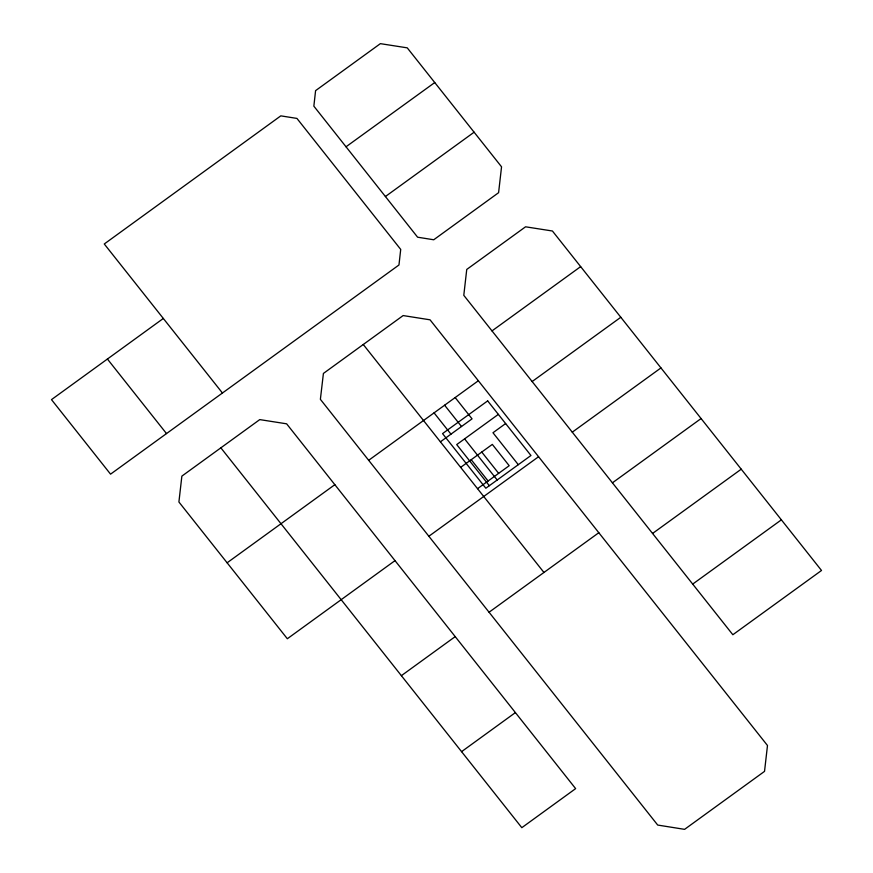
<?xml version="1.0" encoding="UTF-8"?>
<svg xmlns="http://www.w3.org/2000/svg" width="873" height="873" viewBox="0 0 873 873"><rect width="100%" height="100%" fill="white"/><g stroke="black" fill="none" stroke-linecap="round" stroke-linejoin="round"><path stroke-width="1.31" d="M163.327 318.459L51.485 399.627L110.555 474.159L398.961 264.988L400.718 249.416L296.94 118.422L280.811 115.858L104.269 243.982L222.44 393.014M220.847 447.816L521.814 827.68L575.634 788.625L286.628 423.82L259.761 419.607L181.868 476.123L178.91 501.997L287.337 638.741L395.011 560.63M461.566 751.664L515.386 712.608M346.024 146.784L417.61 237.205L433.728 239.769L498.592 192.693L501.549 166.819L407.244 47.851L380.377 43.65L315.589 90.639L313.854 106.168L346.024 146.784L434.743 82.553M385.397 196.534L474.115 132.205M492.001 330.9L732.851 634.736L821.515 570.473L552.423 231.007L525.568 226.805L466.749 269.441L463.792 295.325L492.001 330.9L580.654 266.625M334.85 484.679L227.111 562.801M368.668 460.3L657.707 825.061L684.585 829.35L764.53 771.372L767.487 745.498L430.04 319.813L403.14 315.568L323.414 373.437L320.38 399.321L368.668 460.3L478.339 380.748M440.407 441.814L472.053 418.854L455.171 397.553M532.137 381.545L620.812 317.27M498.352 414.38L456.71 444.586L489.327 485.704M505.631 423.558L492.972 432.746L518.3 464.687M460.671 467.361L492.317 444.401L509.199 465.702L477.553 488.662M572.273 432.179L660.948 367.926M428.872 536.251L538.576 456.721M612.42 482.824L701.084 418.549M401.373 675.669L455.204 636.624M489.076 612.224L598.823 532.705M652.567 533.458L741.232 469.194M692.704 584.092L781.357 519.85M444.619 405.214L461.501 426.504M481.765 452.061L498.647 473.352M464.589 438.868L497.195 479.997M434.067 412.864L450.959 434.154M471.213 459.711L488.105 481.001M107.412 359.032L166.492 433.575M543.944 572.47L363.266 344.497M487.658 400.893L442.556 433.608L485.846 488.225L530.959 455.499L487.658 400.893"/></g></svg>
